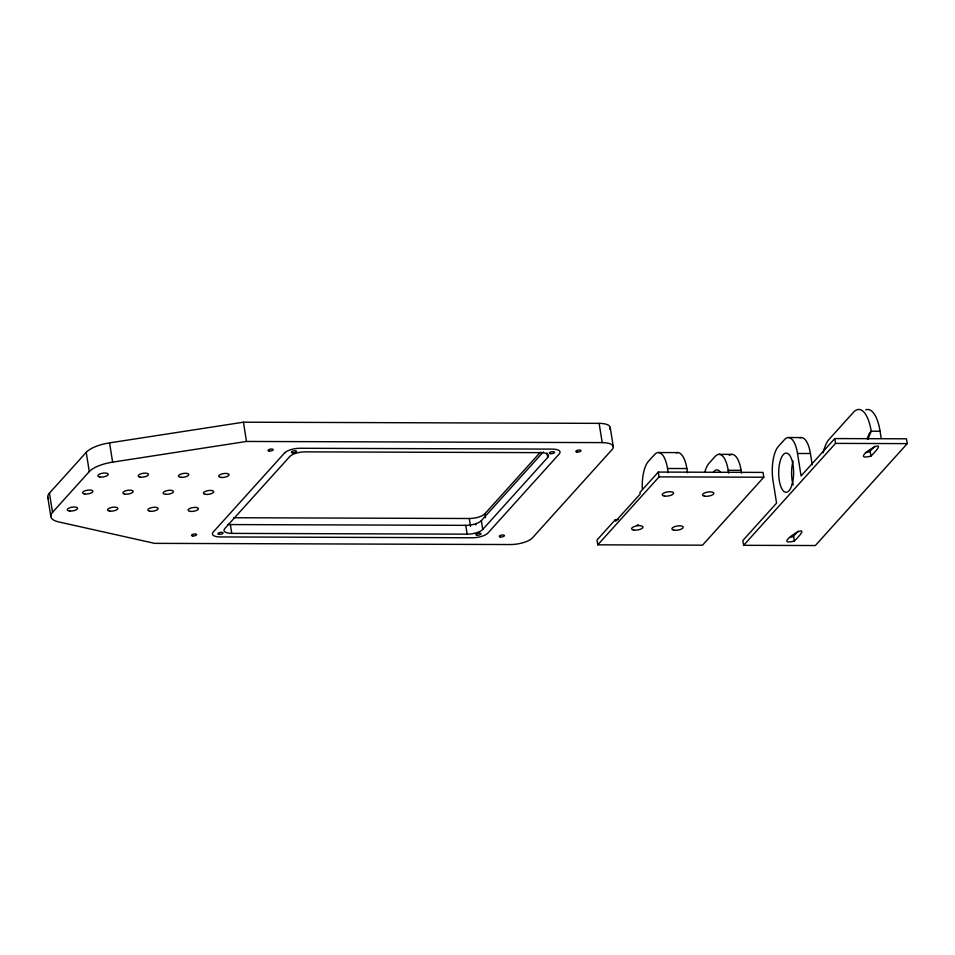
<?xml version="1.0" encoding="UTF-8"?>
<svg xmlns="http://www.w3.org/2000/svg" width="955" height="955" viewBox="0 0 955 955"><rect width="100%" height="100%" fill="white"/><g stroke="black" fill="none" stroke-linecap="round" stroke-linejoin="round"><path stroke-width="1.43" d="M867.152 438.691L869.372 433.26L871.211 431.218L880.08 431.242L881.202 438.369M867.88 439.384L871.211 431.218A35.669 13.573 -89.8 0 0 853.472 412.285L829.238 439.145A34.858 13.263 -89.8 0 0 823.126 452.742M48.359 498.796A26.585 9.61 -9 0 1 49.457 493.102L86.225 452.336A26.585 9.61 -9 0 1 109.574 442.881L243.441 422.194L599.143 423.363A17.429 6.303 -9 0 1 609.791 429.32M52.513 512.358L89.281 471.591A26.585 9.61 -9 0 1 112.63 462.136L246.486 441.449L602.199 442.619A17.429 6.303 -9 0 1 612.179 449.459L532.52 537.796A17.429 6.303 -9 0 1 510.268 544.541L154.567 543.359L58.709 521.919A26.585 9.61 -9 0 1 52.513 512.358L49.457 493.102M233.521 517.729L469.287 518.505A12.2 4.417 -9 0 0 484.854 513.79L540.387 452.228M227.588 524.402A12.2 4.417 -9 0 0 230.358 524.57L465.777 525.346A12.2 4.417 -9 0 0 481.344 520.63L543.311 451.93M547.704 457.433A12.2 4.417 -9 0 0 540.709 452.634L305.29 451.858A12.2 4.417 -9 0 0 289.723 456.586L224.771 528.604A12.2 4.417 -9 0 0 231.755 533.391L467.174 534.167A12.2 4.417 -9 0 0 482.741 529.452L547.704 457.433L547 453.016M615.402 519.627L597.018 540.005L597.782 544.827L702.522 545.174L763.797 477.225L763.033 472.415L658.293 472.068L639.91 492.446L640.172 494.057L615.653 521.227L615.402 519.627L618.255 519.639M597.782 544.827L659.057 476.879L763.797 477.225M834.777 438.572L801.078 475.936L797.521 453.482A26.143 9.956 -89.8 0 0 784.521 439.598L778.385 446.391A26.143 9.956 -89.8 0 0 773.013 480.651L776.57 503.118L742.859 540.494L743.623 545.305L815.331 545.544L907.25 443.621L906.486 438.811L834.777 438.572L835.541 443.383L743.623 545.305M789.761 537.534L793.139 536.579L798.165 531.135M865.409 452.646L869.742 451.643L874.768 446.2M794.333 541.043C820.285 515.318 768.441 547.693 794.333 541.043L793.569 536.233M870.936 456.108C896.888 430.395 845.032 462.769 870.936 456.108L870.172 451.297M788.329 437.533L801.209 437.569M835.541 443.383L907.25 443.621M658.329 452.539L677.668 452.598M797.521 453.482L810.413 453.518L812.192 464.751M719.008 454.341L731.9 454.377M642.333 489.079A26.143 9.956 -89.8 0 1 648.385 461.396L654.521 454.604A26.143 9.956 -89.8 0 1 667.521 468.487L686.86 468.547L687.528 472.797M704.981 471.519A26.143 9.956 -89.8 0 1 709.076 463.199L715.2 456.406A26.143 9.956 -89.8 0 1 728.199 470.29L741.092 470.326L741.534 473.131M728.199 470.29L728.653 473.095M667.521 468.487L668.202 472.725M658.293 472.068L659.057 476.879M610.245 427.601L613.301 446.856M599.143 423.363L602.199 442.619M484.854 513.79L485.474 517.706M481.344 520.63L482.741 529.452M469.287 518.505L470.529 526.336M465.777 525.346L467.174 534.167M243.441 422.194L246.486 441.449M230.358 524.57L231.755 533.391M109.574 442.881L112.63 462.136M86.225 452.336L89.281 471.591M47.75 497.018L50.794 516.273M865.755 409.826A35.669 13.573 -89.8 0 1 880.08 431.242M799.92 437.82A26.143 9.956 -89.8 0 1 810.413 453.518M793.175 484.949A19.601 7.461 -89.8 0 1 793.068 461.086M713.17 472.486A19.601 7.461 -89.8 0 1 720.631 472.546M729.322 455.32A26.143 9.956 -89.8 0 1 741.092 470.326M676.367 452.849A26.143 9.956 -89.8 0 1 686.86 468.547M638.573 524.784A5.754 2.077 -9 0 1 637.128 525.107M475.471 524.844A2.614 0.943 -9 0 1 476.056 524.641M284.566 452.98L213.168 532.138A12.2 4.417 -9 0 0 220.163 536.937L472.343 537.772A12.2 4.417 -9 0 0 487.91 533.045L559.296 453.888A12.2 4.417 -9 0 0 552.312 449.101L300.133 448.265A12.2 4.417 -9 0 0 284.566 452.98M792.125 484.328A19.601 7.461 -89.8 0 0 787.051 453.207A19.601 7.461 -89.8 0 0 779.292 480.52A19.601 7.461 -89.8 0 0 792.125 484.328M633.714 530.049A5.754 2.077 -9 0 0 642.894 527.47A5.754 2.077 -9 0 0 635.206 526.241A5.754 2.077 -9 0 0 633.714 530.049M673.824 530.144A5.754 2.077 -9 0 0 683.135 527.685A5.754 2.077 -9 0 0 675.698 526.312A5.754 2.077 -9 0 0 673.824 530.144M664.465 496.087A5.754 2.077 -9 0 0 673.55 493.437A5.754 2.077 -9 0 0 665.719 492.303A5.754 2.077 -9 0 0 664.465 496.087M704.468 496.182A5.754 2.077 -9 0 0 713.779 493.711A5.754 2.077 -9 0 0 706.342 492.35A5.754 2.077 -9 0 0 704.468 496.182M221.441 477.464A5.229 1.886 -9 0 0 229.069 474.683A5.229 1.886 -9 0 0 221.19 474.193A5.229 1.886 -9 0 0 221.441 477.464M180.972 477.321A5.229 1.886 -9 0 0 188.792 474.635A5.229 1.886 -9 0 0 181.104 473.99A5.229 1.886 -9 0 0 180.972 477.321M140.039 477.106A5.229 1.886 -9 0 0 148.431 474.802A5.229 1.886 -9 0 0 141.531 473.632A5.229 1.886 -9 0 0 140.039 477.106M99.75 476.975A5.229 1.886 -9 0 0 108.154 474.671A5.229 1.886 -9 0 0 101.254 473.501A5.229 1.886 -9 0 0 99.75 476.975M205.23 494.344A5.229 1.886 -9 0 0 213.669 492.076A5.229 1.886 -9 0 0 206.853 490.87A5.229 1.886 -9 0 0 205.23 494.344M219.113 534.358A2.614 0.943 -9 0 0 223.064 533.033A2.614 0.943 -9 0 0 219.268 532.687A2.614 0.943 -9 0 0 219.113 534.358M550.474 453.661A2.614 0.943 -9 0 0 554.569 452.419A2.614 0.943 -9 0 0 550.94 451.942A2.614 0.943 -9 0 0 550.474 453.661M476.891 535.182A2.614 0.943 -9 0 0 481.022 533.976A2.614 0.943 -9 0 0 477.452 533.463A2.614 0.943 -9 0 0 476.891 535.182M292.743 452.825A2.614 0.943 -9 0 0 296.599 451.464A2.614 0.943 -9 0 0 292.696 451.178A2.614 0.943 -9 0 0 292.743 452.825M269.167 451.035A2.614 0.943 -9 0 0 273.226 449.769A2.614 0.943 -9 0 0 269.561 449.327A2.614 0.943 -9 0 0 269.167 451.035M192.671 535.97A2.614 0.943 -9 0 0 196.635 534.657A2.614 0.943 -9 0 0 192.85 534.299A2.614 0.943 -9 0 0 192.671 535.97M500.313 536.973A2.614 0.943 -9 0 0 504.395 535.731A2.614 0.943 -9 0 0 500.766 535.266A2.614 0.943 -9 0 0 500.313 536.973M576.951 452.049A2.614 0.943 -9 0 0 580.998 450.784A2.614 0.943 -9 0 0 577.309 450.342A2.614 0.943 -9 0 0 576.951 452.049M69.978 511.044A5.229 1.886 -9 0 0 77.582 508.251A5.229 1.886 -9 0 0 69.679 507.774A5.229 1.886 -9 0 0 69.978 511.044M149.887 511.235A5.229 1.886 -9 0 0 158.112 508.8A5.229 1.886 -9 0 0 150.938 507.809A5.229 1.886 -9 0 0 149.887 511.235M109.885 511.14A5.229 1.886 -9 0 0 117.859 508.549A5.229 1.886 -9 0 0 110.35 507.774A5.229 1.886 -9 0 0 109.885 511.14M190.332 511.391A5.229 1.886 -9 0 0 198.425 508.86A5.229 1.886 -9 0 0 191.036 508A5.229 1.886 -9 0 0 190.332 511.391M84.709 493.998A5.229 1.886 -9 0 0 92.874 491.527A5.229 1.886 -9 0 0 85.616 490.584A5.229 1.886 -9 0 0 84.709 493.998M124.592 494.069A5.229 1.886 -9 0 0 133.079 491.849A5.229 1.886 -9 0 0 126.382 490.584A5.229 1.886 -9 0 0 124.592 494.069M165.657 494.308A5.229 1.886 -9 0 0 173.476 491.61A5.229 1.886 -9 0 0 165.764 490.977A5.229 1.886 -9 0 0 165.657 494.308"/></g></svg>
